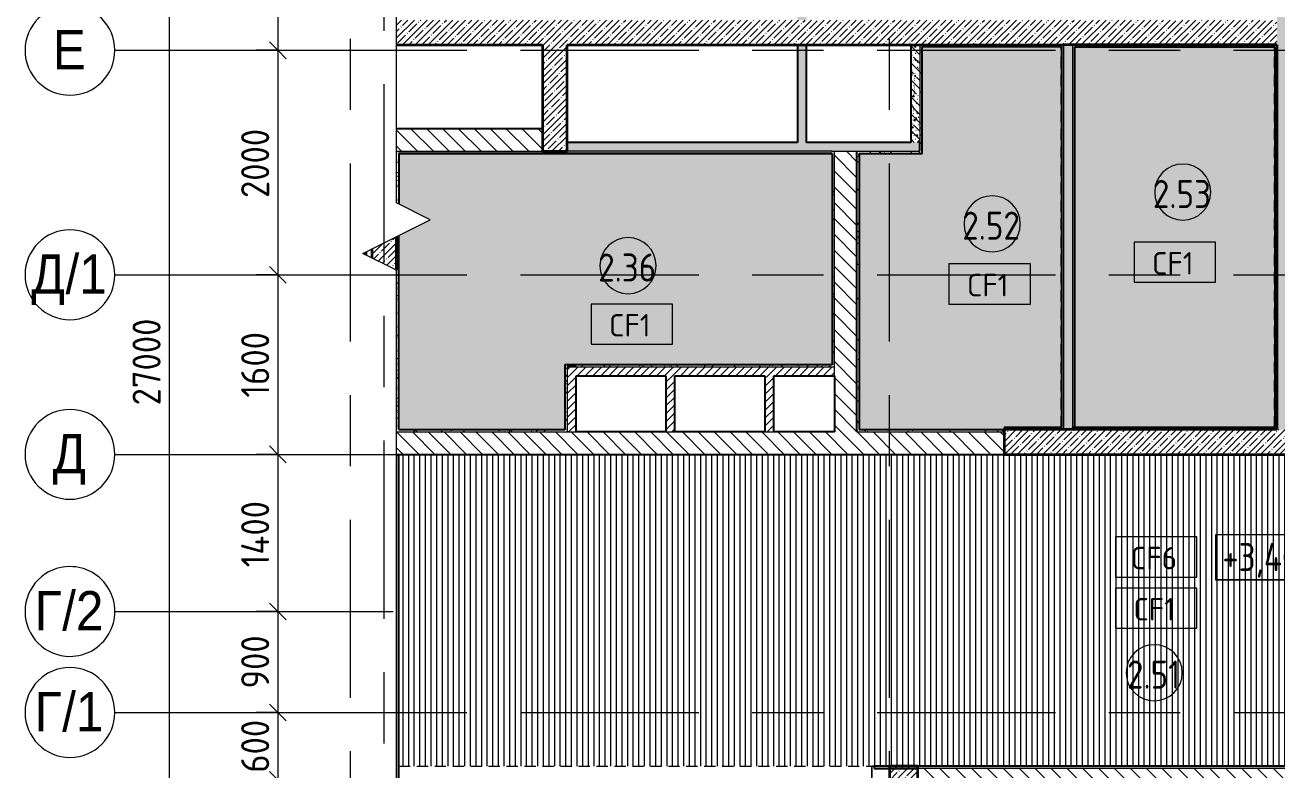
# Model space of a CAD drawing. Header units: millimetres. Extents: x 81663 to 277412, y -8553 to 29000.
# Drawn here: x 81663 to 92810, y 10588 to 17226 of the extents above; entities that cross this region are included whole.
import ezdxf

# ---------------------------------------------------------------- set-up
doc = ezdxf.new("R2010")
doc.units = ezdxf.units.MM
doc.linetypes.add('200_ШТРИХ__ш1_п0_6_', pattern=[160, 100, -60])
doc.linetypes.add('Осевая', pattern=[3175, 635, -476.25, 1587.5, -476.25])
for name, color, linetype, lineweight in [('A-ANNO-DIMS', 7, 'Continuous', 9), ('A-ANNO-DIMS-100', 7, 'Continuous', 9), ('A-AREA-IDEN', 7, 'Continuous', 9), ('A-CLNG-IDEN', 7, 'Continuous', 9), ('A-DETL-GENF', 7, 'Continuous', 9), ('A-DETL-MBND', 7, '200_ШТРИХ__ш1_п0_6_', 9), ('A-DETL-MBND-1', 7, 'Continuous', 9), ('A-FLOR', 7, 'Continuous', 9), ('A-WALL', 7, 'Continuous', 9), ('G-ANNO-DIMS', 7, 'Continuous', 9), ('I-WALL', 7, 'Continuous', 9), ('S-COLS', 7, 'Continuous', 9), ('Оси', 7, 'Continuous', 9), ('Оси-1', 7, 'Continuous', 20), ('Оси-2', 7, 'Осевая', 9)]:
    doc.layers.add(name, color=color, linetype=linetype, lineweight=lineweight)
for name, color, linetype, lineweight, true_color in [('A-WALL-1', 7, 'Continuous', 35, 0x3c3c3c), ('A-WALL-3', 7, 'Continuous', 25, 0x3c3c3c), ('A-WALL-FNSH-1', 7, 'Continuous', 13, 0x3c3c3c)]:
    doc.layers.add(name, color=color, linetype=linetype, lineweight=lineweight, true_color=true_color)
doc.styles.add('Arial', font='arial.ttf', dxfattribs={"width": 0.9, "height": 350})
doc.styles.add('GOST Common', font='GOST_Common.ttf', dxfattribs={"width": 0.9, "height": 250})
doc.styles.add('GOST Common_1', font='GOST_Common.ttf', dxfattribs={"height": 200})
doc.styles.add('ISOCPEUR', font='isocpeur.ttf', dxfattribs={"width": 0.9, "height": 250})
doc.dimstyles.new('ISO-2_5_0_9К_БОЛЬШОЙ', dxfattribs={"dimscale": 304.8, "dimtxt": 248.995294, "dimasz": 0.492126, "dimexe": 0.393701, "dimexo": 0.984252, "dimgap": 0, "dimtad": 1, "dimdec": 0, "dimrnd": 10, "dimzin": 0, "dimdsep": 46, "dimtxsty": 'ISOCPEUR', "dimblk1": 'OBLIQUE', "dimblk2": 'OBLIQUE', "dimsah": 1, "dimcen": 0.09, "dimdle": 0.393701, "dimazin": 0, "dimtfac": 1, "dimtdec": 4, "dimtix": 1, "dimtmove": 0, "dimatfit": 3, "dimfxl": 1, "dimtvp": 1, "dimtolj": 1, "dimtzin": 0, "dimarcsym": 2})
doc.dimstyles.new('ISO-2_5_0_9К_БОЛЬШОЙ_1', dxfattribs={"dimscale": 304.8, "dimtxt": 248.995294, "dimasz": 0.492126, "dimexe": 0.393701, "dimexo": 0.984252, "dimgap": 0, "dimtad": 1, "dimdec": 0, "dimrnd": 10, "dimzin": 0, "dimdsep": 46, "dimtxsty": 'ISOCPEUR', "dimblk1": 'OBLIQUE', "dimblk2": 'OBLIQUE', "dimsah": 1, "dimcen": 0.09, "dimdle": 0.393701, "dimazin": 0, "dimtfac": 1, "dimtdec": 4, "dimtix": 1, "dimtmove": 2, "dimatfit": 3, "dimfxl": 1, "dimtvp": 1, "dimtolj": 1, "dimtzin": 0, "dimarcsym": 2})
pattern_1 = [(45, (0, 0), (-57.024626, 57.024626), []), (45, (57.025, 0), (-57.024626, 57.024626), [100.806, -20.161, 3.353, -16.808])]
pattern_2 = [(135, (0, 0), (-70.71068, -70.71068), [])]
pattern_3 = [(135, (0, 0), (-75.43415, -75.43415), [106.68, -17.78, 3.556, -17.78]), (135, (0, 75.39), (-75.43415, -75.43415), []), (50, (0, 0), (127.52922, -11.15758), [13.335, -146.685]), (355, (0, 0), (-24.66966, 133.74002), [10.668, -117.348]), (100.451, (10.63, -0.93), (102.85973, 122.58178), [11.333, -124.663]), (46.184, (0, 35.56), (189.75516, -29.43036), [20.002, -220.027]), (96.636, (15.81, 33.1), (166.1822, 173.1996), [17, -186.995]), (351.184, (0, 35.56), (166.18393, 173.19757), [16.002, -176.022]), (21, (17.78, 26.67), (106.13027, -71.58603), [13.335, -146.685]), (326, (17.78, 26.67), (43.26188, 128.93175), [10.668, -117.348]), (71.451, (26.62, 20.7), (149.39198, 57.34505), [11.333, -124.663]), (37.5, (0, 0), (2.162228, 59.188357), [3.353, -112.573, 3.353, -115.773, -117.792]), (37.5, (0, 0), (2.162228, 59.188357), [-235.052, 3.353, -114.44]), (7.5, (0, 0), (46.773857, 70.126152), [3.353, -64.567, 3.353, -109.906, -44.894]), (7.5, (0, 0), (46.773857, 70.126152), [-181.178, 3.353, -41.542]), (327.5, (-39.65, 0), (94.913671, -4.010093), [3.353, -41.097, 3.353, -135.331, -184.023]), (327.5, (-39.65, 0), (94.913671, -4.010093), [-183.134, 3.353, -180.67]), (317.5, (-57.43, 0), (103.69057, 17.79882), [3.353, -54.432, 3.353, -88.748, -130.683]), (317.5, (-57.43, 0), (103.69057, 17.79882), [-149.885, 3.353, -127.33])]
pattern_4 = [(45, (0, 0), (-35.35534, 35.35534), [])]
pattern_5 = [(0, (0, 0), (121.92, 30.48), [10.058, -81.382, 10.058, -81.382, -487.68]), (0, (0, 0), (121.92, 30.48), [-182.88, 10.058, -172.822, 10.058, -81.382, -213.36]), (0, (0, 0), (121.92, 30.48), [-457.2, 10.058, -50.902, 10.058, -142.342]), (120, (45.72, 15.24), (-87.356454, 90.345817), [10.058, -81.382, 10.058, -81.382, -487.68]), (120, (45.72, 15.24), (-87.356454, 90.345817), [-182.88, 10.058, -172.822, 10.058, -81.382, -213.36]), (120, (45.72, 15.24), (-87.356454, 90.345817), [-457.2, 10.058, -50.902, 10.058, -142.342]), (240, (60.96, 76.2), (-34.563546, -120.825817), [10.058, -81.382, 10.058, -81.382, -487.68]), (240, (60.96, 76.2), (-34.563546, -120.825817), [-182.88, 10.058, -172.822, 10.058, -81.382, -213.36]), (240, (60.96, 76.2), (-34.563546, -120.825817), [-457.2, 10.058, -50.902, 10.058, -142.342])]

# ---------------------------------------------------------------- blocks, each defined once
blk = doc.blocks.new('DET_L_Линия разрыва - М100-30654842-План потолков с обозначением видов отделки и геометрии 2 этажа в осях 23-33')
at = {"layer": 'A-DETL-GENF'}
for p, q in [((11890, 300), (11740, 0)), ((12190, -300), (11890, 300)), ((11740, 0), (0, 0)), ((12340, 0), (12190, -300)), ((24080, 0), (12340, 0))]:
    blk.add_line(p, q, dxfattribs=at)
blk = doc.blocks.new('Ось сетки - D8-29747960-План потолков с обозначением видов отделки и геометрии 2 этажа в осях 23-33')
at = {"layer": 'Оси-1'}
for start, end in [(360, 180), (180, 360)]:
    blk.add_arc((0, 0), 4, start, end, dxfattribs=at)
blk = doc.blocks.new('DIMBLOCK4-План потолков с обозначением видов отделки и геометрии 2 этажа в осях 23-33')
at = {"layer": 'A-ANNO-DIMS-100', "lineweight": 20}
for p, q in [((83914, 18150), (83839, 18225)), ((83914, 18150), (83989, 18075)), ((83914, 17000), (83839, 17075)), ((83914, 17000), (83989, 16925))]:
    blk.add_line(p, q, dxfattribs=at)
at = {"layer": 'A-ANNO-DIMS-100'}
for p, q in [((83720, 18150), (84034, 18150)), ((83914, 18150), (83720, 18150)), ((83914, 18150), (83914, 17000)), ((83720, 17000), (84034, 17000)), ((83914, 17000), (83720, 17000))]:
    blk.add_line(p, q, dxfattribs=at)
at = {"layer": 'A-ANNO-DIMS-100', "color": 0, "insert": (83587, 17302), "char_height": 250, "width": 655.05, "attachment_point": 1, "rotation": 90, "line_spacing_factor": 1.149209, "style": 'ISOCPEUR'}
blk.add_mtext('1150', dxfattribs=at)
blk = doc.blocks.new('_Oblique')
at = {"color": 0, "linetype": 'ByBlock', "lineweight": -2}
blk.add_line((-0.5, -0.5), (0.5, 0.5), dxfattribs=at)
blk = doc.blocks.new('DIMBLOCK5-План потолков с обозначением видов отделки и геометрии 2 этажа в осях 23-33')
at = {"layer": 'A-ANNO-DIMS-100', "lineweight": 20}
for p, q in [((83914, 17000), (83839, 17075)), ((83914, 17000), (83989, 16925)), ((83914, 15000), (83839, 15075)), ((83914, 15000), (83989, 14925))]:
    blk.add_line(p, q, dxfattribs=at)
at = {"layer": 'A-ANNO-DIMS-100'}
for p, q in [((83720, 17000), (84034, 17000)), ((83914, 17000), (83720, 17000)), ((83914, 17000), (83914, 15000)), ((83720, 15000), (84034, 15000)), ((83914, 15000), (83720, 15000))]:
    blk.add_line(p, q, dxfattribs=at)
at = {"layer": 'A-ANNO-DIMS-100', "color": 0, "insert": (83587, 15684), "char_height": 250, "width": 758.48, "attachment_point": 1, "rotation": 90, "line_spacing_factor": 1.149209, "style": 'ISOCPEUR'}
blk.add_mtext('2000', dxfattribs=at)
blk = doc.blocks.new('DIMBLOCK6-План потолков с обозначением видов отделки и геометрии 2 этажа в осях 23-33')
at = {"layer": 'A-ANNO-DIMS-100', "lineweight": 20}
for p, q in [((83914, 15000), (83839, 15075)), ((83914, 15000), (83989, 14925)), ((83914, 13400), (83839, 13475)), ((83914, 13400), (83989, 13325))]:
    blk.add_line(p, q, dxfattribs=at)
at = {"layer": 'A-ANNO-DIMS-100'}
for p, q in [((83720, 15000), (84034, 15000)), ((83914, 15000), (83720, 15000)), ((83914, 15000), (83914, 13400)), ((83720, 13400), (84034, 13400)), ((83914, 13400), (83720, 13400))]:
    blk.add_line(p, q, dxfattribs=at)
at = {"layer": 'A-ANNO-DIMS-100', "color": 0, "insert": (83587, 13906), "char_height": 250, "width": 706.76, "attachment_point": 1, "rotation": 90, "line_spacing_factor": 1.149209, "style": 'ISOCPEUR'}
blk.add_mtext('1600', dxfattribs=at)
blk = doc.blocks.new('DIMBLOCK7-План потолков с обозначением видов отделки и геометрии 2 этажа в осях 23-33')
at = {"layer": 'A-ANNO-DIMS-100'}
for p, q in [((83720, 13400), (84034, 13400)), ((83914, 13400), (83720, 13400)), ((83914, 13400), (83914, 12000)), ((83720, 12000), (84034, 12000)), ((83914, 12000), (83720, 12000))]:
    blk.add_line(p, q, dxfattribs=at)
at = {"layer": 'A-ANNO-DIMS-100', "lineweight": 20}
for p, q in [((83914, 13400), (83839, 13475)), ((83914, 13400), (83989, 13325)), ((83914, 12000), (83839, 12075)), ((83914, 12000), (83989, 11925))]:
    blk.add_line(p, q, dxfattribs=at)
at = {"layer": 'A-ANNO-DIMS-100', "color": 0, "insert": (83587, 12394), "char_height": 250, "width": 735.49, "attachment_point": 1, "rotation": 90, "line_spacing_factor": 1.149209, "style": 'ISOCPEUR'}
blk.add_mtext('1400', dxfattribs=at)
blk = doc.blocks.new('DIMBLOCK8-План потолков с обозначением видов отделки и геометрии 2 этажа в осях 23-33')
at = {"layer": 'A-ANNO-DIMS-100', "lineweight": 20}
for p, q in [((83914, 12000), (83839, 12075)), ((83914, 12000), (83989, 11925)), ((83914, 11100), (83839, 11175)), ((83914, 11100), (83989, 11025))]:
    blk.add_line(p, q, dxfattribs=at)
at = {"layer": 'A-ANNO-DIMS-100'}
for p, q in [((83720, 12000), (84034, 12000)), ((83914, 12000), (83720, 12000)), ((83914, 12000), (83914, 11100)), ((83720, 11100), (84034, 11100)), ((83914, 11100), (83720, 11100))]:
    blk.add_line(p, q, dxfattribs=at)
at = {"layer": 'A-ANNO-DIMS-100', "color": 0, "insert": (83587, 11313), "char_height": 250, "width": 568.86, "attachment_point": 1, "rotation": 90, "line_spacing_factor": 1.149209, "style": 'ISOCPEUR'}
blk.add_mtext('900', dxfattribs=at)
blk = doc.blocks.new('DIMBLOCK9-План потолков с обозначением видов отделки и геометрии 2 этажа в осях 23-33')
at = {"layer": 'A-ANNO-DIMS-100', "lineweight": 20}
for p, q in [((83914, 11100), (83839, 11175)), ((83914, 11100), (83989, 11025)), ((83914, 10500), (83839, 10575)), ((83914, 10500), (83989, 10425))]:
    blk.add_line(p, q, dxfattribs=at)
at = {"layer": 'A-ANNO-DIMS-100'}
for p, q in [((83720, 11100), (84034, 11100)), ((83914, 11100), (83720, 11100)), ((83914, 11100), (83914, 10500)), ((83720, 10500), (84034, 10500)), ((83914, 10500), (83720, 10500))]:
    blk.add_line(p, q, dxfattribs=at)
at = {"layer": 'A-ANNO-DIMS-100', "color": 0, "insert": (83587, 10563), "char_height": 250, "width": 568.86, "attachment_point": 1, "rotation": 90, "line_spacing_factor": 1.149209, "style": 'ISOCPEUR'}
blk.add_mtext('600', dxfattribs=at)
blk = doc.blocks.new('DIMBLOCK13-План потолков с обозначением видов отделки и геометрии 2 этажа в осях 23-33')
at = {"layer": 'A-ANNO-DIMS-100'}
for p, q in [((82947, 27120), (82947, -120)), ((82753, 27000), (83067, 27000)), ((82947, 27000), (82753, 27000)), ((82753, 0), (83067, 0)), ((82947, 0), (82753, 0))]:
    blk.add_line(p, q, dxfattribs=at)
at = {"layer": 'A-ANNO-DIMS-100', "lineweight": 20}
for p, q in [((82947, 27000), (82872, 27075)), ((82947, 27000), (83022, 26925)), ((82947, 0), (82872, 75)), ((82947, 0), (83022, -75))]:
    blk.add_line(p, q, dxfattribs=at)
at = {"layer": 'A-ANNO-DIMS-100', "color": 0, "insert": (82620, 13836), "char_height": 250, "width": 948.1, "attachment_point": 1, "rotation": 90, "line_spacing_factor": 1.149209, "style": 'ISOCPEUR'}
blk.add_mtext('27000', dxfattribs=at)
blk = doc.blocks.new('Марка_Помещения - Номер-25198446-План потолков с обозначением видов отделки и геометрии 2 этажа в осях 23-33')
at = {"layer": 'A-AREA-IDEN'}
for start, end in [(360, 180), (180, 360)]:
    blk.add_arc((0, 0), 2.5, start, end, dxfattribs=at)
blk = doc.blocks.new('М_потолков - Марка_ Имя типа-25382930-План потолков с обозначением видов отделки и геометрии 2 этажа в осях 23-33')
at = {"layer": 'A-CLNG-IDEN'}
for p, q in [((3.625, 1.984375), (-3.625, 1.984375)), ((-3.625, 1.984375), (-3.625, -1.59375)), ((3.625, -1.59375), (3.625, 1.984375)), ((-3.625, -1.59375), (3.625, -1.59375))]:
    blk.add_line(p, q, dxfattribs=at)
blk = doc.blocks.new('Высотные отметки - 10х4_h_-17668695-План потолков с обозначением видов отделки и геометрии 2 этажа в осях 23-33')
at = {"layer": 'G-ANNO-DIMS'}
for p, q in [((-5, 4), (-5, 0)), ((5, 4), (-5, 4)), ((5, 4), (-5, 4)), ((-5, 4), (-5, 0)), ((5, 4), (5, 0)), ((5, 0), (5, 4)), ((5, 0), (-5, 0)), ((-5, 0), (5, 0))]:
    blk.add_line(p, q, dxfattribs=at)

msp = doc.modelspace()

# ---------------------------------------------------------------- hatches: boundary and pattern name
at = {"layer": 'A-DETL-MBND'}
h = msp.add_hatch(dxfattribs=at)
h.set_pattern_fill('FP_21', color=256, style=0, pattern_type=2)
h.set_pattern_definition([(90, (98829, 6217.334), (-50, 3e-15), [])])
h.paths.add_polyline_path([(97398, 10621), (97399, 11341), (98078.9, 11341), (98213.2, 11377.1), (98213.3, 11341), (98479, 11341), (98479, 11605.8), (98441.6, 11605.7), (98477.8, 11741), (98479, 11736.4), (98479, 13399), (84991, 13399), (84991, 10621), (94895.2, 10621)])
at = {"layer": 'A-DETL-MBND-1'}
for points in [[(89719, 13621), (90380, 13621), (90380, 13640), (90889.7, 13641), (90889.7, 17029), (89651, 17029), (89651, 16079), (89091, 16079), (89091, 13621)], [(92789, 13641), (92789, 17029), (91011.7, 17029), (91011.7, 13641), (92307.1, 13641)], [(86469, 13621), (86469, 14201), (88849, 14201), (88849, 16079), (84991, 16079), (84991, 15630.7), (85270.7, 15490.9), (84991, 15351.1), (84991, 13621), (85836.8, 13621)]]:
    msp.add_hatch(color=256, dxfattribs=at).paths.add_polyline_path(points)
at = {"layer": 'A-FLOR'}
msp.add_hatch(color=256, dxfattribs=at).paths.add_polyline_path([(84700, 15176.2), (84700, 15205.6), (84670.7, 15190.9)])
at = {"layer": 'I-WALL'}
h = msp.add_hatch(dxfattribs=at)
h.set_pattern_fill('FP_1', color=256, style=0, pattern_type=2)
h.set_pattern_definition(pattern_1)
h.paths.add_polyline_path([(92810, 13620), (93030, 13620), (93030, 21550), (92810, 21550), (92810, 13640)])
h = msp.add_hatch(dxfattribs=at)
h.set_pattern_fill('FP_8', color=256, style=0, pattern_type=2)
h.set_pattern_definition(pattern_3)
h.paths.add_polyline_path([(88621.7, 16180), (88621.7, 17050), (88541.7, 17050), (88541.7, 16180)])
h.paths.add_polyline_path([(88541.7, 17270), (88621.7, 17270), (88621.7, 21235.8), (88541.7, 21235.8), (88541.7, 17290)])
h = msp.add_hatch(dxfattribs=at)
h.set_pattern_fill('FP_1', color=256, style=0, pattern_type=2)
h.set_pattern_definition(pattern_1)
h.paths.add_polyline_path([(86270, 17050), (86490, 17050), (86490, 17270), (84970.7, 17269.9), (84970.7, 17050), (85836.8, 17050)])
h = msp.add_hatch(dxfattribs=at)
h.set_pattern_fill('FP_1', color=256, style=0, pattern_type=2)
h.set_pattern_definition(pattern_1)
h.paths.add_polyline_path([(92307.1, 17050), (92810, 17050), (92810, 17270), (86490, 17270), (86490, 17050), (90990.7, 17050)])
h = msp.add_hatch(dxfattribs=at)
h.set_pattern_fill('FP_1', color=256, style=0, pattern_type=2)
h.set_pattern_definition(pattern_1)
h.paths.add_polyline_path([(86490, 16100), (86490, 17050), (86270, 17050), (86270, 16100)])
h = msp.add_hatch(dxfattribs=at)
h.set_pattern_fill('FP_8', color=256, style=0, pattern_type=2)
h.set_pattern_definition(pattern_3)
h.paths.add_polyline_path([(89550, 16180), (89630, 16180), (89630, 17050), (89550, 17050), (89550, 16568.1)])
h = msp.add_hatch(dxfattribs=at)
h.set_pattern_fill('FP_17', color=256, style=0, pattern_type=2)
h.set_pattern_definition(pattern_5)
h.paths.add_polyline_path([(90889.7, 17030), (90890.7, 17030), (90890.7, 17050), (89630, 17050), (89630, 17030), (89719, 17030)])
h = msp.add_hatch(dxfattribs=at)
h.set_pattern_fill('FP_17', color=256, style=0, pattern_type=2)
h.set_pattern_definition(pattern_5)
h.paths.add_polyline_path([(89650, 16080), (89650, 17030), (89630, 17030), (89630, 16080)])
h = msp.add_hatch(dxfattribs=at)
h.set_pattern_fill('FP_17', color=256, style=0, pattern_type=2)
h.set_pattern_definition(pattern_5)
h.paths.add_polyline_path([(90890.7, 13640), (90910.7, 13640), (90910.7, 17050), (90890.7, 17050), (90890.7, 14481.3)])
h = msp.add_hatch(dxfattribs=at)
h.set_pattern_fill('FP_8', color=256, style=0, pattern_type=2)
h.set_pattern_definition(pattern_3)
h.paths.add_polyline_path([(90910.7, 13620), (90990.7, 13620), (90990.7, 17050), (90910.7, 17050), (90910.7, 13640)])
h = msp.add_hatch(dxfattribs=at)
h.set_pattern_fill('FP_17', color=256, style=0, pattern_type=2)
h.set_pattern_definition(pattern_5)
h.paths.add_polyline_path([(92790, 17030), (92810, 17030), (92810, 17050), (90990.7, 17050), (90990.7, 17030), (92789, 17030)])
h = msp.add_hatch(dxfattribs=at)
h.set_pattern_fill('FP_17', color=256, style=0, pattern_type=2)
h.set_pattern_definition(pattern_5)
h.paths.add_polyline_path([(91010.7, 13620), (91010.7, 17030), (90990.7, 17030), (90990.7, 13620)])
h = msp.add_hatch(dxfattribs=at)
h.set_pattern_fill('FP_17', color=256, style=0, pattern_type=2)
h.set_pattern_definition(pattern_5)
h.paths.add_polyline_path([(92810, 13640), (92810, 17030), (92790, 17030), (92790, 13640)])
h = msp.add_hatch(dxfattribs=at)
h.set_pattern_fill('FP_3', color=256, style=0, pattern_type=2)
h.set_pattern_definition(pattern_2)
h.paths.add_polyline_path([(84970.7, 16100), (86270, 16100), (86270, 16300), (84970.7, 16300)])
h = msp.add_hatch(dxfattribs=at)
h.set_pattern_fill('FP_8', color=256, style=0, pattern_type=2)
h.set_pattern_definition(pattern_3)
h.paths.add_polyline_path([(89090, 16100), (89630, 16100), (89630, 16180), (86490, 16180), (86490, 16100), (89070, 16100)])
h = msp.add_hatch(dxfattribs=at)
h.set_pattern_fill('FP_17', color=256, style=0, pattern_type=2)
h.set_pattern_definition(pattern_5)
h.paths.add_polyline_path([(84990, 13600), (84990, 15350.6), (84970, 15340.6), (84970.7, 13600)])
h.paths.add_polyline_path([(84990, 15631.2), (84990, 16080), (84970.7, 16080), (84970.7, 15640.9), (84973.6, 15639.5)])
h = msp.add_hatch(dxfattribs=at)
h.set_pattern_fill('FP_17', color=256, style=0, pattern_type=2)
h.set_pattern_definition(pattern_5)
h.paths.add_polyline_path([(88849, 16080), (88850, 16080), (88850, 16100), (84970.7, 16099.3), (84970.7, 16080), (87130.9, 16080)])
h = msp.add_hatch(dxfattribs=at)
h.set_pattern_fill('FP_17', color=256, style=0, pattern_type=2)
h.set_pattern_definition(pattern_5)
h.paths.add_polyline_path([(88850, 14180), (88870, 14180), (88870, 16100), (88850, 16100), (88850, 14200)])
h = msp.add_hatch(dxfattribs=at)
h.set_pattern_fill('FP_3', color=256, style=0, pattern_type=2)
h.set_pattern_definition(pattern_2)
h.paths.add_polyline_path([(88870, 13600), (89070, 13600), (89070, 16100), (88870, 16100), (88870, 14100)])
h = msp.add_hatch(dxfattribs=at)
h.set_pattern_fill('FP_17', color=256, style=0, pattern_type=2)
h.set_pattern_definition(pattern_5)
h.paths.add_polyline_path([(89090, 13600), (89090, 16100), (89070, 16100), (89070, 13600)])
h = msp.add_hatch(dxfattribs=at)
h.set_pattern_fill('FP_17', color=256, style=0, pattern_type=2)
h.set_pattern_definition(pattern_5)
h.paths.add_polyline_path([(89630, 16080), (89630, 16100), (89090, 16100), (89090, 16080)])
h = msp.add_hatch(dxfattribs=at)
h.set_pattern_fill('FP_1', color=256, style=0, pattern_type=2)
h.set_pattern_definition(pattern_1)
h.paths.add_polyline_path([(84970, 15041.2), (84970, 15340.6), (84750, 15230.6), (84750, 15151.2), (84836.2, 15108.1)])
h = msp.add_hatch(dxfattribs=at)
h.set_pattern_fill('FP_1', color=256, style=0, pattern_type=2)
h.set_pattern_definition(pattern_1)
h.paths.add_polyline_path([(84700, 15176.2), (84700, 15205.6), (84670.7, 15190.9)])
h = msp.add_hatch(dxfattribs=at)
h.set_pattern_fill('FP_17', color=256, style=0, pattern_type=2)
h.set_pattern_definition(pattern_5)
h.paths.add_polyline_path([(86490, 13620), (86490, 14200), (86470, 14200), (86470, 13620)])
h = msp.add_hatch(dxfattribs=at)
h.set_pattern_fill('FP_17', color=256, style=0, pattern_type=2)
h.set_pattern_definition(pattern_5)
h.paths.add_polyline_path([(88850, 14180), (88849, 14200), (86490, 14200), (86490, 14180), (87130.9, 14180)])
h = msp.add_hatch(dxfattribs=at)
h.set_pattern_fill('FP_4', color=256, style=0, pattern_type=2)
h.set_pattern_definition(pattern_4)
h.paths.add_polyline_path([(86570, 13600), (86570, 14180), (86490, 14180), (86490, 13600)])
h = msp.add_hatch(dxfattribs=at)
h.set_pattern_fill('FP_4', color=256, style=0, pattern_type=2)
h.set_pattern_definition(pattern_4)
h.paths.add_polyline_path([(88250, 14100), (88870, 14100), (88870, 14180), (86570, 14180), (86570, 14100), (87450, 14100)])
h = msp.add_hatch(dxfattribs=at)
h.set_pattern_fill('FP_4', color=256, style=0, pattern_type=2)
h.set_pattern_definition(pattern_4)
h.paths.add_polyline_path([(87450, 13600), (87450, 14100), (87370, 14100), (87370, 13600)])
h = msp.add_hatch(dxfattribs=at)
h.set_pattern_fill('FP_4', color=256, style=0, pattern_type=2)
h.set_pattern_definition(pattern_4)
h.paths.add_polyline_path([(88330, 13600), (88330, 14100), (88250, 14100), (88250, 13600)])
h = msp.add_hatch(dxfattribs=at)
h.set_pattern_fill('FP_3', color=256, style=0, pattern_type=2)
h.set_pattern_definition(pattern_2)
h.paths.add_polyline_path([(88200, 13400), (88200, 13600), (84970.7, 13600), (84970.7, 13400), (87130.9, 13400)])
h = msp.add_hatch(dxfattribs=at)
h.set_pattern_fill('FP_17', color=256, style=0, pattern_type=2)
h.set_pattern_definition(pattern_5)
h.paths.add_polyline_path([(86490, 13600), (86490, 13620), (84990, 13620), (84990, 13600), (85836.8, 13600)])
h = msp.add_hatch(dxfattribs=at)
h.set_pattern_fill('FP_3', color=256, style=0, pattern_type=2)
h.set_pattern_definition(pattern_2)
h.paths.add_polyline_path([(90380, 13400), (90380, 13600), (88200, 13600), (88200, 13400), (89719, 13400)])
h = msp.add_hatch(dxfattribs=at)
h.set_pattern_fill('FP_17', color=256, style=0, pattern_type=2)
h.set_pattern_definition(pattern_5)
h.paths.add_polyline_path([(90380, 13600), (90380, 13620), (89090, 13620), (89090, 13600), (89719, 13600)])
h = msp.add_hatch(dxfattribs=at)
h.set_pattern_fill('FP_1', color=256, style=0, pattern_type=2)
h.set_pattern_definition(pattern_1)
h.paths.add_polyline_path([(92307.1, 13400), (93050, 13400), (93050, 13620), (90380, 13620), (90380, 13400), (90400, 13400)])
h = msp.add_hatch(dxfattribs=at)
h.set_pattern_fill('FP_17', color=256, style=0, pattern_type=2)
h.set_pattern_definition(pattern_5)
h.paths.add_polyline_path([(90400, 13620), (90910.7, 13620), (90910.7, 13640), (90400, 13640)])
h = msp.add_hatch(dxfattribs=at)
h.set_pattern_fill('FP_17', color=256, style=0, pattern_type=2)
h.set_pattern_definition(pattern_5)
h.paths.add_polyline_path([(92790, 13620), (92810, 13620), (92810, 13640), (90990.7, 13640), (90990.7, 13620), (92476, 13620)])
h = msp.add_hatch(dxfattribs=at)
h.set_pattern_fill('FP_17', color=256, style=0, pattern_type=2)
h.set_pattern_definition(pattern_5)
h.paths.add_polyline_path([(84990, 10400), (84990, 13390), (84970.7, 13390), (84970.7, 10400)])
h = msp.add_hatch(dxfattribs=at)
h.set_pattern_fill('FP_17', color=256, style=0, pattern_type=2)
h.set_pattern_definition(pattern_5)
h.paths.add_polyline_path([(97399, 10600), (97398, 10620), (89223.5, 10620), (89223.5, 10600), (94895.2, 10600)])
h = msp.add_hatch(dxfattribs=at)
h.set_pattern_fill('FP_1', color=256, style=0, pattern_type=2)
h.set_pattern_definition(pattern_1)
h.paths.add_polyline_path([(89610, 7700), (89610, 10620), (89360, 10620), (89360, 7700)])
h = msp.add_hatch(dxfattribs=at)
h.set_pattern_fill('FP_3', color=256, style=0, pattern_type=2)
h.set_pattern_definition(pattern_2)
h.paths.add_polyline_path([(94210, 10400), (94210, 10600), (89610, 10600), (89610, 10400), (92410, 10400)])
at = {"layer": 'S-COLS'}
h = msp.add_hatch(dxfattribs=at)
h.set_pattern_fill('FP_1', color=256, style=0, pattern_type=2)
h.set_pattern_definition(pattern_1)
h.paths.add_polyline_path([(84700, 15176.2), (84700, 15205.6), (84670.7, 15190.9)])

# ---------------------------------------------------------------- linework, layer by layer
at = {"layer": 'A-DETL-MBND'}
for p, q in [((90889.7, 17029), (89651, 17029)), ((89651, 17029), (89651, 16079)), ((90889.7, 13641), (90889.7, 17029)), ((91011.7, 17029), (91011.7, 13641)), ((92789, 17029), (91011.7, 17029)), ((92789, 13641), (92789, 17029)), ((84991, 16079), (84991, 15630.7)), ((88849, 16079), (84991, 16079)), ((88849, 14201), (88849, 16079)), ((89651, 16079), (89091, 16079)), ((89091, 16079), (89091, 13621)), ((84991, 15351.1), (84991, 13621)), ((86469, 13621), (86469, 14201)), ((86469, 14201), (88849, 14201)), ((84991, 13621), (86469, 13621)), ((89091, 13621), (90380, 13621)), ((90399.5, 13640), (90399.5, 13641)), ((90399.5, 13641), (90889.7, 13641)), ((91011.7, 13641), (92789, 13641)), ((84980, 13400), (84980, 13399)), ((84990, 13399), (84980, 13399)), ((84990, 13390), (84990, 13399)), ((98479, 13399), (84991, 13399)), ((84991, 13399), (84991, 10400)), ((98479, 13399), (84991, 13399)), ((84991, 13399), (84991, 10621)), ((84991, 10621), (97398, 10621)), ((89202.5, 10621), (97398, 10621)), ((89202.5, 10510), (89202.5, 10621)), ((89223.5, 10620), (89203.5, 10620)), ((89203.5, 10620), (89203.5, 10510))]:
    msp.add_line(p, q, dxfattribs=at)
at = {"layer": 'A-WALL'}
for p, q in [((89630, 17050), (89630, 16180)), ((90910.7, 17050), (90910.7, 13620)), ((90990.7, 17050), (90990.7, 13640)), ((84970.7, 16100), (86270, 16100)), ((88850, 16100), (86490, 16100)), ((88850, 16100), (89630, 16100)), ((88870, 14100), (88870, 16100)), ((86490, 14180), (86490, 13600)), ((86570, 14180), (88870, 14180)), ((84970.7, 13600), (86570, 13600)), ((87370, 13600), (87450, 13600)), ((88250, 13600), (88330, 13600)), ((89070, 13600), (90380, 13600)), ((94210, 10600), (89610, 10600))]:
    msp.add_line(p, q, dxfattribs=at)
at = {"layer": 'A-WALL-1'}
for p, q in [((84970.7, 17050), (86270, 17050)), ((86270, 17050), (86270, 16100)), ((86490, 16100), (86490, 17050)), ((86490, 17050), (90910.7, 17050)), ((92810, 17050), (90910.7, 17050)), ((92810, 17050), (92810, 13620)), ((86270, 16100), (86490, 16100)), ((84970, 15041.2), (84970, 15340.6)), ((84700, 15176.2), (84700, 15205.6)), ((84750, 15230.6), (84750, 15151.2)), ((92810, 13620), (90380, 13620)), ((90380, 13620), (90380, 13400)), ((90380, 13400), (94800, 13400)), ((89610, 10620), (89360, 10620)), ((89360, 10620), (89360, -100)), ((89610, 10620), (89610, 150))]:
    msp.add_line(p, q, dxfattribs=at)
at = {"layer": 'A-WALL-3'}
for p, q in [((88541.7, 17050), (88541.7, 16180)), ((88621.7, 16180), (88621.7, 17050)), ((89550, 17050), (89550, 16180)), ((89650, 16080), (89650, 17030)), ((90890.7, 17030), (89650, 17030)), ((90890.7, 17030), (90890.7, 13640)), ((91010.7, 13620), (91010.7, 17030)), ((92790, 17030), (91010.7, 17030)), ((92790, 17030), (92790, 13640)), ((86270, 16300), (84970.7, 16300)), ((88541.7, 16180), (86490, 16180)), ((89550, 16180), (88621.7, 16180)), ((89630, 16100), (89630, 16180)), ((88850, 16080), (84990, 16080)), ((84990, 16080), (84990, 15631.2)), ((88850, 16080), (88850, 14200)), ((89070, 13600), (89070, 16100)), ((89090, 16080), (89650, 16080)), ((89090, 16080), (89090, 13620)), ((84990, 13620), (84990, 15350.6)), ((86470, 14200), (86470, 13620)), ((86470, 14200), (88850, 14200)), ((86570, 14180), (86490, 14180)), ((86570, 14100), (87370, 14100)), ((86570, 13600), (86570, 14100)), ((87370, 14100), (87370, 13600)), ((87450, 14100), (88250, 14100)), ((87450, 13600), (87450, 14100)), ((88250, 14100), (88250, 13600)), ((88330, 14100), (88870, 14100)), ((88330, 13600), (88330, 14100)), ((88870, 14100), (88870, 13600)), ((84990, 13620), (86470, 13620)), ((87370, 13600), (86570, 13600)), ((88250, 13600), (87450, 13600)), ((88870, 13600), (88330, 13600)), ((89090, 13620), (90380, 13620)), ((90890.7, 13640), (90380, 13640)), ((90380, 13640), (90380, 13620)), ((90400, 13620), (90399, 13620)), ((90400, 13640), (90400, 13620)), ((90990.7, 13640), (90990.7, 13620)), ((90990.7, 13640), (92790, 13640)), ((84970.7, 13400), (90380, 13400)), ((84990, 13390), (84970.7, 13390)), ((84990, 10400), (84990, 13390)), ((97399, 10620), (89223.5, 10620)), ((89223.5, 10620), (89223.5, 10600)), ((89223.5, 10600), (89610, 10600))]:
    msp.add_line(p, q, dxfattribs=at)
at = {"layer": 'A-WALL-FNSH-1'}
for p, q in [((90889.7, 17029), (89650, 17029)), ((89651, 16079), (89651, 17029)), ((90889.7, 17029), (90889.7, 13641)), ((91011.7, 17029), (92789, 17029)), ((91011.7, 13640), (91011.7, 17029)), ((92789, 17029), (92789, 13640)), ((84991, 16079), (88849, 16079)), ((84991, 15630.7), (84991, 16079)), ((88849, 16079), (88849, 14201)), ((89091, 16079), (89651, 16079)), ((89091, 13621), (89091, 16079)), ((84991, 13621), (84991, 15351.1)), ((86469, 14201), (86469, 13621)), ((88849, 14201), (86469, 14201)), ((84991, 13621), (86470, 13621)), ((90380, 13621), (89091, 13621)), ((90399, 13641), (90399, 13620)), ((90889.7, 13641), (90399, 13641)), ((92790, 13641), (91010.7, 13641))]:
    msp.add_line(p, q, dxfattribs=at)
at = {"layer": 'S-COLS'}
msp.add_line((84700, 15176.2), (84700, 15205.6), dxfattribs=at)
at = {"layer": 'Оси'}
for p, q in [((82462.9, 17000), (84962.9, 17000)), ((82462.9, 15000), (84962.9, 15000)), ((82462.9, 13400), (84962.9, 13400)), ((82462.9, 12000), (83675.9, 12000)), ((83726.7, 12000), (84939.7, 12000)), ((82462.9, 11100), (84962.9, 11100))]:
    msp.add_line(p, q, dxfattribs=at)
at = {"layer": 'Оси-2'}
for p, q in [((84560, 593.7), (84560, 19415.1)), ((84860, 1298.9), (84860, 19415.1)), ((89360, 593.7), (89360, 19415.1)), ((84962.9, 17000), (122760, 17000)), ((84962.9, 15000), (122160, 15000)), ((84962.9, 13400), (119719, 13400)), ((83675.9, 12000), (83726.7, 12000)), ((84962.9, 11100), (120319, 11100))]:
    msp.add_line(p, q, dxfattribs=at)

# ---------------------------------------------------------------- block references
at = {"layer": 'A-AREA-IDEN', "xscale": 99.99999999999993, "yscale": 99.99999999999993, "zscale": 99.99999999999993}
for p in [(91971.3, 15736.4), (90274.2, 15453.9), (87032.2, 15081.1), (91716.9, 11453.8)]:
    msp.add_blockref('Марка_Помещения - Номер-25198446-План потолков с обозначением видов отделки и геометрии 2 этажа в осях 23-33', p, dxfattribs=at)
at = {"layer": 'A-CLNG-IDEN', "xscale": 99.99999999999993, "yscale": 99.99999999999993, "zscale": 99.99999999999993}
for p in [(91900.4, 15092.4), (90252.3, 14898.1), (87065.5, 14540.3), (91735, 12466), (91735, 12010)]:
    msp.add_blockref('М_потолков - Марка_ Имя типа-25382930-План потолков с обозначением видов отделки и геометрии 2 этажа в осях 23-33', p, dxfattribs=at)
at = {"layer": 'A-DETL-GENF', "rotation": 270.0000000000003}
msp.add_blockref('DET_L_Линия разрыва - М100-30654842-План потолков с обозначением видов отделки и геометрии 2 этажа в осях 23-33', (84970.7, 27380.8), dxfattribs=at)
at = {"layer": 'G-ANNO-DIMS', "xscale": 99.99999999999993, "yscale": 99.99999999999993, "zscale": 99.99999999999993}
msp.add_blockref('Высотные отметки - 10х4_h_-17668695-План потолков с обозначением видов отделки и геометрии 2 этажа в осях 23-33', (92762.9, 12282.7), dxfattribs=at)
at = {"layer": 'Оси-1', "xscale": 99.99999999999993, "yscale": 99.99999999999993, "zscale": 99.99999999999993}
for p, rotation in [((82062.9, 17000), 269.9999999999994), ((82062.9, 15000), 269.9999999999994), ((82062.9, 13400), 269.9999999999994), ((82062.9, 12000), 269.9999999999995), ((82062.9, 11100), 269.9999999999994)]:
    msp.add_blockref('Ось сетки - D8-29747960-План потолков с обозначением видов отделки и геометрии 2 этажа в осях 23-33', p, dxfattribs=dict(at, rotation=rotation))

# ---------------------------------------------------------------- texts
at = {"layer": 'A-AREA-IDEN', "char_height": 250, "attachment_point": 1, "style": 'GOST Common'}
for s, insert, width in [('2.53', (91705.6, 15844.9), 663.797), ('2.52', (90008.5, 15562.5), 663.797), ('2.36', (86766.5, 15189.7), 663.797), ('2.51', (91475, 11562.3), 606.076)]:
    msp.add_mtext(s, dxfattribs=dict(at, insert=insert, width=width))
at = {"layer": 'A-CLNG-IDEN', "char_height": 200, "attachment_point": 1, "style": 'GOST Common_1'}
for s, insert, width in [('CF1', (91697.5, 15202.2), 472.996), ('CF1', (90049.5, 15007.8), 472.996), ('CF1', (86862.7, 14650), 472.996), ('CF6', (91509.2, 12575.8), 529.114), ('CF1', (91532.2, 12119.7), 472.996)]:
    msp.add_mtext(s, dxfattribs=dict(at, insert=insert, width=width))
at = {"layer": 'G-ANNO-DIMS', "insert": (92323, 12609.4), "char_height": 250, "width": 1055.976, "attachment_point": 1, "line_spacing_factor": 1.022761, "style": 'GOST Common'}
msp.add_mtext('+3,400', dxfattribs=at)
at = {"layer": 'Оси', "char_height": 350, "attachment_point": 1, "style": 'Arial'}
for s, insert, width in [('\\fArial|b0|i0|c204|p34|;\\W.9;Е', (81910.2, 17181), 360.759), ('\\fArial|b0|i0|c204|p34|;\\W.9;Д', (81719.8, 15181), 367.975), ('/1', (82023.4, 15181), 454.557), ('\\fArial|b0|i0|c204|p34|;\\W.9;Д', (81907.5, 13581), 367.975), ('\\fArial|b0|i0|c204|p34|;\\W.9;Г', (81749.5, 12181), 295.823), ('/2', (81993.6, 12181), 454.557), ('\\fArial|b0|i0|c204|p34|;\\W.9;Г', (81749.5, 11281), 295.823), ('/1', (81993.6, 11281), 454.557)]:
    msp.add_mtext(s, dxfattribs=dict(at, insert=insert, width=width))

# ---------------------------------------------------------------- dimensions: what is measured, and where the dimension line sits
at = {"layer": 'A-ANNO-DIMS'}
dim = msp.add_linear_dim(base=(82946.5, 0), p1=(83052.6, 27000), p2=(83052.6, 0), angle=90, dimstyle='ISO-2_5_0_9К_БОЛЬШОЙ_1', override={"dimpost": '<>', "dimfxl": 26999.999823}, dxfattribs=at)
dim.commit()
dim.dimension.update_dxf_attribs({"geometry": 'DIMBLOCK13-План потолков с обозначением видов отделки и геометрии 2 этажа в осях 23-33', "text_midpoint": (82786.6, 14310.5), "dimtype": 160, "text_rotation": 90})
for base, p1, p2, override, picture, middle in [((83914.1, 17000), (84020.1, 18150), (84020.1, 17000), {"dimpost": '<>', "dimfxl": 1150}, 'DIMBLOCK4-План потолков с обозначением видов отделки и геометрии 2 этажа в осях 23-33', (83789.1, 17575)), ((83914.1, 15000), (84020.1, 17000), (84020.1, 15000), {"dimpost": '<>', "dimfxl": 2000.000075}, 'DIMBLOCK5-План потолков с обозначением видов отделки и геометрии 2 этажа в осях 23-33', (83789.1, 16000)), ((83914.1, 13400), (84020.1, 15000), (84020.1, 13400), {"dimpost": '<>', "dimfxl": 1600}, 'DIMBLOCK6-План потолков с обозначением видов отделки и геометрии 2 этажа в осях 23-33', (83789.1, 14200)), ((83914.1, 12000), (84020.1, 13400), (84020.1, 12000), {"dimpost": '<>', "dimfxl": 1399.999995}, 'DIMBLOCK7-План потолков с обозначением видов отделки и геометрии 2 этажа в осях 23-33', (83789.1, 12700)), ((83914.1, 11100), (84020.1, 12000), (84020.1, 11100), {"dimpost": '<>', "dimfxl": 900}, 'DIMBLOCK8-План потолков с обозначением видов отделки и геометрии 2 этажа в осях 23-33', (83789.1, 11550)), ((83914.1, 10500), (84020.1, 11100), (84020.1, 10500), {"dimpost": '<>', "dimfxl": 600}, 'DIMBLOCK9-План потолков с обозначением видов отделки и геометрии 2 этажа в осях 23-33', (83789.1, 10800))]:
    dim = msp.add_linear_dim(base=base, p1=p1, p2=p2, angle=90, dimstyle='ISO-2_5_0_9К_БОЛЬШОЙ', override=override, dxfattribs=at)
    dim.commit()
    dim.dimension.update_dxf_attribs({"geometry": picture, "text_midpoint": middle})

doc.saveas('drawing.dxf')
